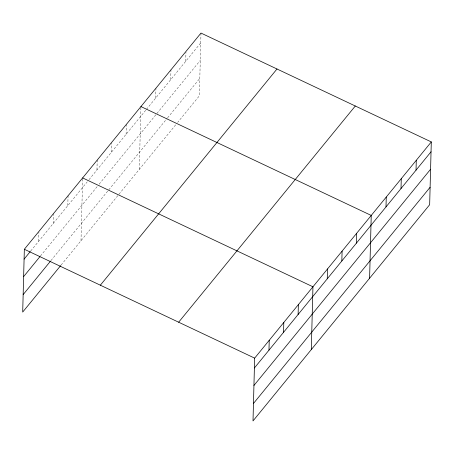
<?xml version="1.0" encoding="UTF-8"?>
<svg xmlns="http://www.w3.org/2000/svg" width="454" height="454" viewBox="0 0 454 454"><rect width="100%" height="100%" fill="white"/><g stroke="black" fill="none" stroke-linecap="round" stroke-linejoin="round"><path stroke-width="0.34" stroke-dasharray="2.27 1.7" d="M38.658 241.301L38.902 232.142M53.231 223.464L53.493 213.601M67.805 205.628L68.066 195.759M80.994 240.728L82.639 177.923M96.952 169.955L97.213 160.086M111.525 152.113L111.763 142.953M126.099 134.276L126.36 124.413M139.287 169.376L140.91 107.28M155.688 98.064L155.943 88.201M170.704 79.688L170.959 69.82M185.714 61.307L185.958 52.148M200.991 33.068L199.346 95.868L177.707 122.353M30.713 251.028L87.236 181.844M89.001 179.682L145.972 109.953M146.415 109.414L200.73 42.931M40.412 256.067L97.377 186.339M99.142 184.176L200.276 60.399M50.979 260.551L167.123 118.398M167.566 117.858L199.805 78.4M61.12 265.051L118.528 194.783M118.971 194.244L175.942 124.515"/><path stroke-width="0.68" d="M431.3 141.926L254.654 358.132L253.009 420.932L429.654 204.726L431.3 141.926L200.991 33.068L24.346 249.274L22.7 312.074L60.677 265.59M268.972 350.159L269.228 340.296M283.546 332.322L283.801 322.459M298.113 314.486L298.374 304.623M311.302 349.586L312.948 286.786L82.639 177.923M327.26 278.813L327.521 268.944M341.834 260.976L342.095 251.107M356.407 243.14L356.668 233.271M369.596 278.24L371.241 215.434L140.933 106.577M385.996 206.922L386.258 197.059M401.013 188.546L401.268 178.683M416.029 170.171L416.284 160.302M24.085 259.138L30.27 251.567M23.631 276.605L39.969 256.606M23.16 294.606L50.536 261.095M100.345 285.197L276.991 68.991M178.655 322.209L355.3 106.003M254.399 367.995L431.039 151.789M253.939 385.463L430.585 169.257M253.468 403.464L430.114 187.258M24.346 249.274L254.654 358.132"/></g></svg>
